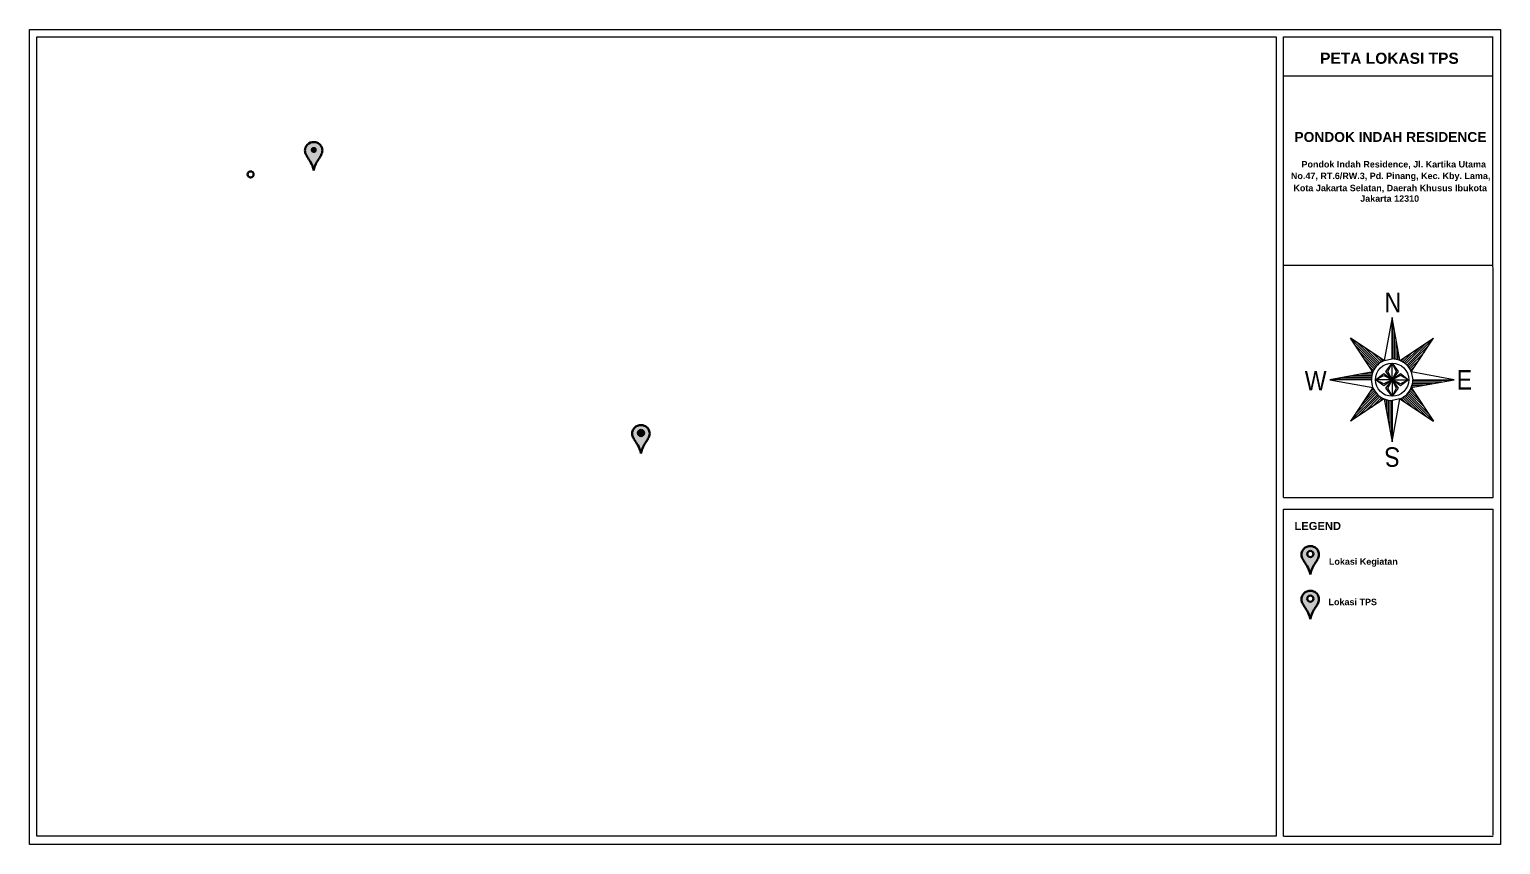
# Model space of a CAD drawing. Header units: millimetres. Extents: x -301641 to 1761893, y -305234 to 309597.
# Drawn here: x 76494 to 264066, y 78044 to 181880 of the extents above; entities that cross this region are included whole.
import ezdxf

# ---------------------------------------------------------------- set-up
doc = ezdxf.new("R2010")
doc.units = ezdxf.units.MM
doc.header["$MEASUREMENT"] = 0
doc.linetypes.add('PTS_EXT', pattern=[999999, 0, -999999])
doc.layers.add('A-TEXT-3', color=7, linetype='Continuous', lineweight=5)
doc.layers.add('ceco.net 339', color=7, linetype='Continuous')
doc.layers.add('KOP-A3-SD-ST', color=5, linetype='Continuous')
doc.styles.add('PED', font='SASB____.pfb', dxfattribs={"width": 0.9, "height": 0.4})
doc.styles.get("Standard").update_dxf_attribs({"font": 'arial.ttf'})

msp = doc.modelspace()

# ---------------------------------------------------------------- hatches: boundary and pattern name
h = msp.add_hatch(color=2)
h.dxf.hatch_style = 1
edge = h.paths.add_edge_path()
edge.add_spline(control_points=[(113694, 165891), (113734, 165974), (113779, 166051), (113806, 166143)], knot_values=[10, 10, 10, 10, 11, 11, 11, 11], degree=3, periodic=0)
edge.add_spline(control_points=[(113806, 166143), (113834, 166235), (113853, 166345), (113850, 166464)], knot_values=[9, 9, 9, 9, 10, 10, 10, 10], degree=3, periodic=0)
edge.add_spline(control_points=[(113850, 166464), (113845, 166696), (113779, 166874), (113682, 167024)], knot_values=[8, 8, 8, 8, 9, 9, 9, 9], degree=3, periodic=0)
edge.add_spline(control_points=[(113682, 167024), (113590, 167168), (113469, 167291), (113312, 167382)], knot_values=[7, 7, 7, 7, 8, 8, 8, 8], degree=3, periodic=0)
edge.add_spline(control_points=[(113312, 167382), (113120, 167495), (112850, 167568), (112561, 167525)], knot_values=[6, 6, 6, 6, 7, 7, 7, 7], degree=3, periodic=0)
edge.add_spline(control_points=[(112561, 167525), (112208, 167471), (111945, 167269), (111788, 167022)], knot_values=[5, 5, 5, 5, 6, 6, 6, 6], degree=3, periodic=0)
edge.add_spline(control_points=[(111788, 167022), (111693, 166872), (111627, 166688), (111622, 166460)], knot_values=[4, 4, 4, 4, 5, 5, 5, 5], degree=3, periodic=0)
edge.add_spline(control_points=[(111622, 166460), (111618, 166225), (111690, 166045), (111780, 165889)], knot_values=[3, 3, 3, 3, 4, 4, 4, 4], degree=3, periodic=0)
edge.add_spline(control_points=[(111780, 165889), (111825, 165811), (111866, 165732), (111912, 165657)], knot_values=[2, 2, 2, 2, 3, 3, 3, 3], degree=3, periodic=0)
edge.add_spline(control_points=[(111912, 165657), (112053, 165432), (112204, 165218), (112335, 164986)], knot_values=[1, 1, 1, 1, 2, 2, 2, 2], degree=3, periodic=0)
edge.add_spline(control_points=[(112335, 164986), (112511, 164673), (112657, 164336), (112739, 163931)], knot_values=[0, 0, 0, 0, 1, 1, 1, 1], degree=3, periodic=0)
edge.add_spline(control_points=[(112739, 163931), (112859, 164546), (113131, 164995), (113422, 165435)], knot_values=[12, 12, 12, 12, 13, 13, 13, 13], degree=3, periodic=0)
edge.add_spline(control_points=[(113422, 165435), (113520, 165582), (113617, 165730), (113694, 165891)], knot_values=[11, 11, 11, 11, 12, 12, 12, 12], degree=3, periodic=0)
edge = h.paths.add_edge_path(flags=16)
edge.add_spline(control_points=[(113140, 166528), (113140, 166313), (112965, 166138), (112749, 166138)], knot_values=[1, 1, 1, 1, 2, 2, 2, 2], degree=3, periodic=0)
edge.add_spline(control_points=[(112749, 166138), (112534, 166138), (112359, 166313), (112359, 166528)], knot_values=[2, 2, 2, 2, 3, 3, 3, 3], degree=3, periodic=0)
edge.add_spline(control_points=[(112359, 166528), (112359, 166744), (112534, 166919), (112749, 166919)], knot_values=[3, 3, 3, 3, 4, 4, 4, 4], degree=3, periodic=0)
edge.add_spline(control_points=[(112749, 166919), (112965, 166919), (113140, 166744), (113140, 166528)], knot_values=[0, 0, 0, 0, 1, 1, 1, 1], degree=3, periodic=0)
h = msp.add_hatch(color=256)
h.dxf.hatch_style = 1
edge = h.paths.add_edge_path()
edge.add_spline(control_points=[(112749, 166138), (112965, 166138), (113140, 166313), (113140, 166528)], knot_values=[1, 1, 1, 1, 2, 2, 2, 2], degree=3, periodic=0)
edge.add_spline(control_points=[(113140, 166528), (113140, 166744), (112965, 166919), (112749, 166919)], knot_values=[0, 0, 0, 0, 1, 1, 1, 1], degree=3, periodic=0)
edge.add_spline(control_points=[(112749, 166919), (112534, 166919), (112359, 166744), (112359, 166528)], knot_values=[3, 3, 3, 3, 4, 4, 4, 4], degree=3, periodic=0)
edge.add_spline(control_points=[(112359, 166528), (112359, 166313), (112534, 166138), (112749, 166138)], knot_values=[2, 2, 2, 2, 3, 3, 3, 3], degree=3, periodic=0)
at = {"true_color": 0xed1f24}
h = msp.add_hatch(color=240, dxfattribs=at)
h.dxf.hatch_style = 1
edge = h.paths.add_edge_path()
edge.add_spline(control_points=[(155420, 129837), (155460, 129919), (155505, 129996), (155532, 130089)], knot_values=[10, 10, 10, 10, 11, 11, 11, 11], degree=3, periodic=0)
edge.add_spline(control_points=[(155532, 130089), (155560, 130180), (155579, 130290), (155576, 130409)], knot_values=[9, 9, 9, 9, 10, 10, 10, 10], degree=3, periodic=0)
edge.add_spline(control_points=[(155576, 130409), (155571, 130641), (155505, 130819), (155408, 130970)], knot_values=[8, 8, 8, 8, 9, 9, 9, 9], degree=3, periodic=0)
edge.add_spline(control_points=[(155408, 130970), (155316, 131114), (155195, 131236), (155038, 131328)], knot_values=[7, 7, 7, 7, 8, 8, 8, 8], degree=3, periodic=0)
edge.add_spline(control_points=[(155038, 131328), (154846, 131440), (154576, 131514), (154287, 131470)], knot_values=[6, 6, 6, 6, 7, 7, 7, 7], degree=3, periodic=0)
edge.add_spline(control_points=[(154287, 131470), (153934, 131417), (153671, 131215), (153514, 130968)], knot_values=[5, 5, 5, 5, 6, 6, 6, 6], degree=3, periodic=0)
edge.add_spline(control_points=[(153514, 130968), (153419, 130818), (153353, 130634), (153348, 130405)], knot_values=[4, 4, 4, 4, 5, 5, 5, 5], degree=3, periodic=0)
edge.add_spline(control_points=[(153348, 130405), (153344, 130171), (153416, 129990), (153506, 129835)], knot_values=[3, 3, 3, 3, 4, 4, 4, 4], degree=3, periodic=0)
edge.add_spline(control_points=[(153506, 129835), (153551, 129757), (153592, 129677), (153638, 129602)], knot_values=[2, 2, 2, 2, 3, 3, 3, 3], degree=3, periodic=0)
edge.add_spline(control_points=[(153638, 129602), (153779, 129378), (153930, 129164), (154061, 128932)], knot_values=[1, 1, 1, 1, 2, 2, 2, 2], degree=3, periodic=0)
edge.add_spline(control_points=[(154061, 128932), (154237, 128619), (154383, 128282), (154465, 127877)], knot_values=[0, 0, 0, 0, 1, 1, 1, 1], degree=3, periodic=0)
edge.add_spline(control_points=[(154465, 127877), (154585, 128491), (154857, 128940), (155148, 129380)], knot_values=[12, 12, 12, 12, 13, 13, 13, 13], degree=3, periodic=0)
edge.add_spline(control_points=[(155148, 129380), (155246, 129528), (155343, 129675), (155420, 129837)], knot_values=[11, 11, 11, 11, 12, 12, 12, 12], degree=3, periodic=0)
edge = h.paths.add_edge_path(flags=16)
edge.add_spline(control_points=[(154866, 130474), (154866, 130258), (154691, 130083), (154475, 130083)], knot_values=[1, 1, 1, 1, 2, 2, 2, 2], degree=3, periodic=0)
edge.add_spline(control_points=[(154475, 130083), (154260, 130083), (154085, 130258), (154085, 130474)], knot_values=[2, 2, 2, 2, 3, 3, 3, 3], degree=3, periodic=0)
edge.add_spline(control_points=[(154085, 130474), (154085, 130689), (154260, 130864), (154475, 130864)], knot_values=[3, 3, 3, 3, 4, 4, 4, 4], degree=3, periodic=0)
edge.add_spline(control_points=[(154475, 130864), (154691, 130864), (154866, 130689), (154866, 130474)], knot_values=[0, 0, 0, 0, 1, 1, 1, 1], degree=3, periodic=0)
h = msp.add_hatch()
h.set_pattern_fill('ANSI31', color=256)
h.set_pattern_definition([(45, (-85337.93909, 29192.94184), (-0.08838834765, 0.08838834765), [])])
edge = h.paths.add_edge_path()
edge.add_spline(control_points=[(154866, 130474), (154866, 130689), (154691, 130864), (154475, 130864)], knot_values=[0, 0, 0, 0, 1, 1, 1, 1], degree=3, periodic=0)
edge.add_spline(control_points=[(154475, 130864), (154260, 130864), (154085, 130689), (154085, 130474)], knot_values=[3, 3, 3, 3, 4, 4, 4, 4], degree=3, periodic=0)
edge.add_spline(control_points=[(154085, 130474), (154085, 130258), (154260, 130083), (154475, 130083)], knot_values=[2, 2, 2, 2, 3, 3, 3, 3], degree=3, periodic=0)
edge.add_spline(control_points=[(154475, 130083), (154691, 130083), (154866, 130258), (154866, 130474)], knot_values=[1, 1, 1, 1, 2, 2, 2, 2], degree=3, periodic=0)
h = msp.add_hatch(color=240, dxfattribs=at)
h.dxf.hatch_style = 1
edge = h.paths.add_edge_path()
edge.add_spline(control_points=[(240486, 113965), (240583, 114112), (240681, 114260), (240758, 114421)], knot_values=[11, 11, 11, 11, 12, 12, 12, 12], degree=3, periodic=0)
edge.add_spline(control_points=[(240758, 114421), (240798, 114504), (240843, 114581), (240870, 114673)], knot_values=[10, 10, 10, 10, 11, 11, 11, 11], degree=3, periodic=0)
edge.add_spline(control_points=[(240870, 114673), (240898, 114765), (240917, 114875), (240914, 114994)], knot_values=[9, 9, 9, 9, 10, 10, 10, 10], degree=3, periodic=0)
edge.add_spline(control_points=[(240914, 114994), (240909, 115226), (240843, 115404), (240746, 115554)], knot_values=[8, 8, 8, 8, 9, 9, 9, 9], degree=3, periodic=0)
edge.add_spline(control_points=[(240746, 115554), (240654, 115699), (240533, 115821), (240376, 115913)], knot_values=[7, 7, 7, 7, 8, 8, 8, 8], degree=3, periodic=0)
edge.add_spline(control_points=[(240376, 115913), (240184, 116025), (239914, 116098), (239625, 116055)], knot_values=[6, 6, 6, 6, 7, 7, 7, 7], degree=3, periodic=0)
edge.add_spline(control_points=[(239625, 116055), (239272, 116002), (239009, 115799), (238852, 115552)], knot_values=[5, 5, 5, 5, 6, 6, 6, 6], degree=3, periodic=0)
edge.add_spline(control_points=[(238852, 115552), (238757, 115402), (238691, 115219), (238686, 114990)], knot_values=[4, 4, 4, 4, 5, 5, 5, 5], degree=3, periodic=0)
edge.add_spline(control_points=[(238686, 114990), (238681, 114755), (238754, 114575), (238844, 114419)], knot_values=[3, 3, 3, 3, 4, 4, 4, 4], degree=3, periodic=0)
edge.add_spline(control_points=[(238844, 114419), (238889, 114341), (238930, 114262), (238976, 114187)], knot_values=[2, 2, 2, 2, 3, 3, 3, 3], degree=3, periodic=0)
edge.add_spline(control_points=[(238976, 114187), (239117, 113962), (239268, 113748), (239399, 113516)], knot_values=[1, 1, 1, 1, 2, 2, 2, 2], degree=3, periodic=0)
edge.add_spline(control_points=[(239399, 113516), (239575, 113204), (239721, 112866), (239803, 112461)], knot_values=[0, 0, 0, 0, 1, 1, 1, 1], degree=3, periodic=0)
edge.add_spline(control_points=[(239803, 112461), (239923, 113076), (240195, 113525), (240486, 113965)], knot_values=[12, 12, 12, 12, 13, 13, 13, 13], degree=3, periodic=0)
edge = h.paths.add_edge_path(flags=16)
edge.add_spline(control_points=[(240203, 115058), (240203, 114843), (240029, 114668), (239813, 114668)], knot_values=[1, 1, 1, 1, 2, 2, 2, 2], degree=3, periodic=0)
edge.add_spline(control_points=[(239813, 114668), (239597, 114668), (239423, 114843), (239423, 115058)], knot_values=[2, 2, 2, 2, 3, 3, 3, 3], degree=3, periodic=0)
edge.add_spline(control_points=[(239423, 115058), (239423, 115274), (239597, 115449), (239813, 115449)], knot_values=[3, 3, 3, 3, 4, 4, 4, 4], degree=3, periodic=0)
edge.add_spline(control_points=[(239813, 115449), (240029, 115449), (240203, 115274), (240203, 115058)], knot_values=[0, 0, 0, 0, 1, 1, 1, 1], degree=3, periodic=0)
h = msp.add_hatch(color=2)
h.dxf.hatch_style = 1
edge = h.paths.add_edge_path()
edge.add_spline(control_points=[(240758, 108727), (240798, 108810), (240843, 108887), (240870, 108979)], knot_values=[10, 10, 10, 10, 11, 11, 11, 11], degree=3, periodic=0)
edge.add_spline(control_points=[(240870, 108979), (240898, 109071), (240917, 109181), (240914, 109300)], knot_values=[9, 9, 9, 9, 10, 10, 10, 10], degree=3, periodic=0)
edge.add_spline(control_points=[(240914, 109300), (240909, 109532), (240843, 109710), (240746, 109860)], knot_values=[8, 8, 8, 8, 9, 9, 9, 9], degree=3, periodic=0)
edge.add_spline(control_points=[(240746, 109860), (240654, 110005), (240533, 110127), (240376, 110219)], knot_values=[7, 7, 7, 7, 8, 8, 8, 8], degree=3, periodic=0)
edge.add_spline(control_points=[(240376, 110219), (240184, 110331), (239914, 110404), (239625, 110361)], knot_values=[6, 6, 6, 6, 7, 7, 7, 7], degree=3, periodic=0)
edge.add_spline(control_points=[(239625, 110361), (239272, 110308), (239009, 110105), (238852, 109858)], knot_values=[5, 5, 5, 5, 6, 6, 6, 6], degree=3, periodic=0)
edge.add_spline(control_points=[(238852, 109858), (238757, 109708), (238691, 109525), (238686, 109296)], knot_values=[4, 4, 4, 4, 5, 5, 5, 5], degree=3, periodic=0)
edge.add_spline(control_points=[(238686, 109296), (238681, 109062), (238754, 108881), (238844, 108725)], knot_values=[3, 3, 3, 3, 4, 4, 4, 4], degree=3, periodic=0)
edge.add_spline(control_points=[(238844, 108725), (238889, 108647), (238930, 108568), (238976, 108493)], knot_values=[2, 2, 2, 2, 3, 3, 3, 3], degree=3, periodic=0)
edge.add_spline(control_points=[(238976, 108493), (239117, 108268), (239268, 108054), (239399, 107822)], knot_values=[1, 1, 1, 1, 2, 2, 2, 2], degree=3, periodic=0)
edge.add_spline(control_points=[(239399, 107822), (239575, 107510), (239721, 107173), (239803, 106767)], knot_values=[0, 0, 0, 0, 1, 1, 1, 1], degree=3, periodic=0)
edge.add_spline(control_points=[(239803, 106767), (239923, 107382), (240195, 107831), (240486, 108271)], knot_values=[12, 12, 12, 12, 13, 13, 13, 13], degree=3, periodic=0)
edge.add_spline(control_points=[(240486, 108271), (240583, 108418), (240681, 108566), (240758, 108727)], knot_values=[11, 11, 11, 11, 12, 12, 12, 12], degree=3, periodic=0)
edge = h.paths.add_edge_path(flags=16)
edge.add_spline(control_points=[(240203, 109364), (240203, 109149), (240029, 108974), (239813, 108974)], knot_values=[1, 1, 1, 1, 2, 2, 2, 2], degree=3, periodic=0)
edge.add_spline(control_points=[(239813, 108974), (239597, 108974), (239423, 109149), (239423, 109364)], knot_values=[2, 2, 2, 2, 3, 3, 3, 3], degree=3, periodic=0)
edge.add_spline(control_points=[(239423, 109364), (239423, 109580), (239597, 109755), (239813, 109755)], knot_values=[3, 3, 3, 3, 4, 4, 4, 4], degree=3, periodic=0)
edge.add_spline(control_points=[(239813, 109755), (240029, 109755), (240203, 109580), (240203, 109364)], knot_values=[0, 0, 0, 0, 1, 1, 1, 1], degree=3, periodic=0)

# ---------------------------------------------------------------- linework, layer by layer
at = {"linetype": 'Continuous'}
for p, q in [((251229, 139710), (250233, 145192)), ((250233, 139905), (250233, 145192)), ((250312, 139903), (250312, 144755)), ((250523, 139889), (250523, 143592)), ((249236, 139710), (244946, 142548)), ((247784, 138258), (244946, 142548)), ((248363, 139131), (244946, 142548)), ((248220, 138975), (245530, 141664)), ((248519, 139274), (245829, 141963)), ((248088, 138807), (246115, 140780)), ((248686, 139405), (246713, 141378)), ((248867, 139524), (247597, 140794)), ((250735, 139856), (250735, 142429)), ((250946, 139806), (250946, 141266)), ((251229, 139710), (255519, 142548)), ((251599, 139524), (252868, 140794)), ((251779, 139405), (253752, 141378)), ((251946, 139274), (254636, 141963)), ((252102, 139131), (255519, 142548)), ((252245, 138975), (254935, 141664)), ((252377, 138807), (254350, 140780)), ((252681, 138258), (255519, 142548)), ((247969, 138627), (246700, 139897)), ((247863, 138434), (247285, 139012)), ((249060, 139630), (248481, 140209)), ((249439, 138319), (250233, 139376)), ((249704, 138319), (250233, 139376)), ((250233, 139376), (251026, 138319)), ((251158, 139738), (251158, 140103)), ((251405, 139630), (251984, 140209)), ((252496, 138627), (253765, 139897)), ((252602, 138434), (253180, 139012)), ((247784, 138258), (242302, 137261)), ((247589, 137261), (242302, 137261)), ((247590, 137341), (242738, 137341)), ((247605, 137552), (243901, 137552)), ((247637, 137763), (245065, 137763)), ((247687, 137975), (246228, 137975)), ((247756, 138186), (247391, 138186)), ((248118, 137261), (249175, 138054)), ((249175, 136733), (248118, 137261)), ((249175, 136468), (248118, 137261)), ((249175, 138054), (250233, 137261)), ((250233, 137261), (249175, 136733)), ((250233, 137261), (249175, 136468)), ((250233, 137261), (249439, 138319)), ((249439, 136204), (250233, 137261)), ((250233, 137261), (249704, 138319)), ((251026, 138319), (250233, 137261)), ((250233, 137261), (251290, 138054)), ((251290, 137790), (250233, 137261)), ((250233, 137261), (250761, 136204)), ((250233, 137261), (251026, 136204)), ((251290, 136468), (250233, 137261)), ((251290, 138054), (252347, 137261)), ((252347, 137261), (251290, 137790)), ((252347, 137261), (251290, 136468)), ((252681, 136265), (258163, 137261)), ((252860, 136970), (256564, 136970)), ((252875, 137182), (257727, 137182)), ((252876, 137261), (258163, 137261)), ((247784, 136265), (244946, 131974)), ((248363, 135392), (244946, 131974)), ((248220, 135547), (245530, 132858)), ((248519, 135249), (245829, 132559)), ((248088, 135715), (246115, 133742)), ((247969, 135895), (246700, 134626)), ((248686, 135117), (246713, 133144)), ((247863, 136089), (247285, 135510)), ((250233, 135147), (249439, 136204)), ((250761, 136204), (250233, 135147)), ((251026, 136204), (250233, 135147)), ((251779, 135117), (253752, 133144)), ((251946, 135249), (254636, 132559)), ((252102, 135392), (255519, 131974)), ((252245, 135547), (254935, 132858)), ((252377, 135715), (254350, 133742)), ((252496, 135895), (253765, 134626)), ((252602, 136089), (253180, 135510)), ((252681, 136265), (255519, 131974)), ((252709, 136336), (253074, 136336)), ((252778, 136548), (254237, 136548)), ((252828, 136759), (255401, 136759)), ((249236, 134813), (244946, 131974)), ((248867, 134998), (247597, 133729)), ((249060, 134892), (248481, 134313)), ((249236, 134813), (250233, 129331)), ((249307, 134785), (249307, 134419)), ((249519, 134716), (249519, 133256)), ((249730, 134666), (249730, 132093)), ((249942, 134634), (249942, 130930)), ((250153, 134619), (250153, 129767)), ((250233, 134618), (250233, 129331)), ((251229, 134813), (255519, 131974)), ((251405, 134892), (251984, 134313)), ((251599, 134998), (252868, 133729))]:
    msp.add_line(p, q, dxfattribs=at)
at = {"color": 251}
msp.add_lwpolyline([(76494, 181880), (264066, 181880), (264066, 78044), (76494, 78044)], close=True, dxfattribs=at)
at = {"linetype": 'PTS_EXT'}
msp.add_lwpolyline([(244946, 142548), (247784, 138258), (242302, 137261), (247784, 136265), (244946, 131974), (249236, 134813), (250233, 129331), (251229, 134813), (255519, 131974), (252681, 136265), (258163, 137261), (252681, 138258), (255519, 142548), (251229, 139710), (250233, 145192), (249236, 139710)], close=True, dxfattribs=at)
at = {"linetype": 'Continuous'}
for points in [[(250233, 145192), (249236, 139710), (250233, 139905), (250233, 145192)], [(250233, 137261), (250233, 139376), (250761, 138319), (250233, 137261)], [(242302, 137261), (247784, 136265), (247589, 137261), (242302, 137261)], [(250233, 137261), (248118, 137261), (249175, 137790), (250233, 137261)], [(250233, 137261), (250233, 135147), (249704, 136204), (250233, 137261)], [(250233, 137261), (252347, 137261), (251290, 136733), (250233, 137261)], [(258163, 137261), (252681, 138258), (252876, 137261), (258163, 137261)], [(250233, 129331), (251229, 134813), (250233, 134618), (250233, 129331)]]:
    msp.add_lwpolyline(points, close=True, dxfattribs=at)
msp.add_circle((250233, 137261), 2115, dxfattribs=at)
for start, end in [(112.151, 157.849), (67.8485, 90), (22.1515, 67.8486), (157.849, 180), (337.849, 0), (202.151, 247.849), (292.151, 337.849), (247.849, 270)]:
    msp.add_arc((250233, 137261), 2643, start, end, dxfattribs=at)
at = {"layer": 'ceco.net 339', "lineweight": 100}
for points, knots in [([(112739, 163931), (112657, 164336), (112511, 164673), (112335, 164986), (112204, 165218), (112053, 165432), (111912, 165657), (111866, 165732), (111825, 165811), (111780, 165889), (111690, 166045), (111618, 166225), (111622, 166460), (111627, 166688), (111693, 166872), (111788, 167022), (111945, 167269), (112208, 167471), (112561, 167525), (112850, 167568), (113120, 167495), (113312, 167382), (113469, 167291), (113590, 167168), (113682, 167024), (113779, 166874), (113845, 166696), (113850, 166464), (113853, 166345), (113834, 166235), (113806, 166143), (113779, 166051), (113734, 165974), (113694, 165891), (113617, 165730), (113520, 165582), (113422, 165435), (113131, 164995), (112859, 164546), (112739, 163931)], [0, 0, 0, 0, 1, 1, 1, 2, 2, 2, 3, 3, 3, 4, 4, 4, 5, 5, 5, 6, 6, 6, 7, 7, 7, 8, 8, 8, 9, 9, 9, 10, 10, 10, 11, 11, 11, 12, 12, 12, 13, 13, 13, 13]), ([(104686, 163796), (104902, 163796), (105077, 163621), (105077, 163405), (105077, 163190), (104902, 163015), (104686, 163015), (104471, 163015), (104296, 163190), (104296, 163405), (104296, 163621), (104471, 163796), (104686, 163796)], [0, 0, 0, 0, 1, 1, 1, 2, 2, 2, 3, 3, 3, 4, 4, 4, 4]), ([(154465, 127877), (154383, 128282), (154237, 128619), (154061, 128932), (153930, 129164), (153779, 129378), (153638, 129602), (153592, 129677), (153551, 129757), (153506, 129835), (153416, 129990), (153344, 130171), (153348, 130405), (153353, 130634), (153419, 130818), (153514, 130968), (153671, 131215), (153934, 131417), (154287, 131470), (154576, 131514), (154846, 131440), (155038, 131328), (155195, 131236), (155316, 131114), (155408, 130970), (155505, 130819), (155571, 130641), (155576, 130409), (155579, 130290), (155560, 130180), (155532, 130089), (155505, 129996), (155460, 129919), (155420, 129837), (155343, 129675), (155246, 129528), (155148, 129380), (154857, 128940), (154585, 128491), (154465, 127877)], [0, 0, 0, 0, 1, 1, 1, 2, 2, 2, 3, 3, 3, 4, 4, 4, 5, 5, 5, 6, 6, 6, 7, 7, 7, 8, 8, 8, 9, 9, 9, 10, 10, 10, 11, 11, 11, 12, 12, 12, 13, 13, 13, 13]), ([(154475, 130864), (154691, 130864), (154866, 130689), (154866, 130474), (154866, 130258), (154691, 130083), (154475, 130083), (154260, 130083), (154085, 130258), (154085, 130474), (154085, 130689), (154260, 130864), (154475, 130864)], [0, 0, 0, 0, 1, 1, 1, 2, 2, 2, 3, 3, 3, 4, 4, 4, 4]), ([(239803, 112461), (239721, 112866), (239575, 113204), (239399, 113516), (239268, 113748), (239117, 113962), (238976, 114187), (238930, 114262), (238889, 114341), (238844, 114419), (238754, 114575), (238681, 114755), (238686, 114990), (238691, 115219), (238757, 115402), (238852, 115552), (239009, 115799), (239272, 116002), (239625, 116055), (239914, 116098), (240184, 116025), (240376, 115913), (240533, 115821), (240654, 115699), (240746, 115554), (240843, 115404), (240909, 115226), (240914, 114994), (240917, 114875), (240898, 114765), (240870, 114673), (240843, 114581), (240798, 114504), (240758, 114421), (240681, 114260), (240583, 114112), (240486, 113965), (240195, 113525), (239923, 113076), (239803, 112461)], [0, 0, 0, 0, 1, 1, 1, 2, 2, 2, 3, 3, 3, 4, 4, 4, 5, 5, 5, 6, 6, 6, 7, 7, 7, 8, 8, 8, 9, 9, 9, 10, 10, 10, 11, 11, 11, 12, 12, 12, 13, 13, 13, 13]), ([(239813, 115449), (240029, 115449), (240203, 115274), (240203, 115058), (240203, 114843), (240029, 114668), (239813, 114668), (239597, 114668), (239423, 114843), (239423, 115058), (239423, 115274), (239597, 115449), (239813, 115449)], [0, 0, 0, 0, 1, 1, 1, 2, 2, 2, 3, 3, 3, 4, 4, 4, 4]), ([(239803, 106767), (239721, 107172), (239575, 107510), (239399, 107822), (239268, 108054), (239117, 108268), (238976, 108493), (238930, 108568), (238889, 108647), (238844, 108725), (238754, 108881), (238681, 109062), (238686, 109296), (238691, 109525), (238757, 109708), (238852, 109858), (239009, 110105), (239272, 110308), (239625, 110361), (239914, 110404), (240184, 110331), (240376, 110219), (240533, 110127), (240654, 110005), (240746, 109860), (240843, 109710), (240909, 109532), (240914, 109300), (240917, 109181), (240898, 109071), (240870, 108979), (240843, 108887), (240798, 108810), (240758, 108727), (240681, 108566), (240583, 108418), (240486, 108271), (240195, 107831), (239923, 107382), (239803, 106767)], [0, 0, 0, 0, 1, 1, 1, 2, 2, 2, 3, 3, 3, 4, 4, 4, 5, 5, 5, 6, 6, 6, 7, 7, 7, 8, 8, 8, 9, 9, 9, 10, 10, 10, 11, 11, 11, 12, 12, 12, 13, 13, 13, 13]), ([(239813, 109755), (240029, 109755), (240203, 109580), (240203, 109364), (240203, 109149), (240029, 108974), (239813, 108974), (239597, 108974), (239423, 109149), (239423, 109364), (239423, 109580), (239597, 109755), (239813, 109755)], [0, 0, 0, 0, 1, 1, 1, 2, 2, 2, 3, 3, 3, 4, 4, 4, 4])]:
    msp.add_open_spline(points, degree=3, knots=knots, dxfattribs=at)
at = {"layer": 'KOP-A3-SD-ST', "color": 5}
for p, q in [((236404, 180918), (263104, 180918)), ((236406, 122259), (236406, 180918)), ((263104, 122259), (263099, 180918)), ((236406, 175988), (263104, 175988)), ((236408, 151866), (263105, 151866)), ((236406, 122259), (263104, 122259)), ((236406, 97615), (236406, 120770)), ((236406, 120770), (263104, 120770)), ((263104, 97615), (263104, 120770)), ((236406, 86839), (236406, 97615)), ((263104, 86839), (263104, 97615)), ((236406, 79130), (236406, 87754)), ((263104, 79220), (263104, 86839)), ((236406, 79130), (263104, 79130))]:
    msp.add_line(p, q, dxfattribs=at)
at = {"layer": 'KOP-A3-SD-ST', "color": 6, "ltscale": 3000}
msp.add_lwpolyline([(77457, 180918), (235443, 180918), (235443, 79130), (77457, 79130)], close=True, dxfattribs=at)

# ---------------------------------------------------------------- texts
at = {"linetype": 'Continuous', "width": 0.85}
for s, rotation, p in [('N', 0, (249275, 145842)), ('S', 180, (251258, 128657))]:
    msp.add_text(s, height=2488, rotation=rotation, dxfattribs=at).set_placement(p)
for s, p in [('W', (239095, 135901)), ('E', (258469, 135996))]:
    msp.add_text(s, height=2488, dxfattribs=at).set_placement(p)
at = {"layer": 'A-TEXT-3', "color": 4, "linetype": 'Continuous', "style": 'PED'}
msp.add_text('PETA LOKASI TPS', height=1414.77, dxfattribs=at).set_placement((241056, 177505))
at = {"layer": 'A-TEXT-3', "color": 7, "linetype": 'Continuous', "style": 'PED'}
for s, height, p in [('PONDOK INDAH RESIDENCE', 1256.74, (237784, 167555)), ('Pondok Indah Residence, Jl. Kartika Utama ', 819.23, (238683, 164296)), ('No.47, RT.6/RW.3, Pd. Pinang, Kec. Kby. Lama,', 819.23, (237336, 162816)), (' Kota Jakarta Selatan, Daerah Khusus Ibukota ', 819.23, (237336, 161271)), ('Jakarta 12310', 819.23, (246172, 159926)), ('LEGEND', 1020.2, (237784, 118120)), ('Lokasi Kegiatan', 819.23, (242180, 113688)), ('Lokasi TPS', 819.2, (242132, 108539))]:
    msp.add_text(s, height=height, dxfattribs=at).set_placement(p)

doc.saveas('drawing.dxf')
